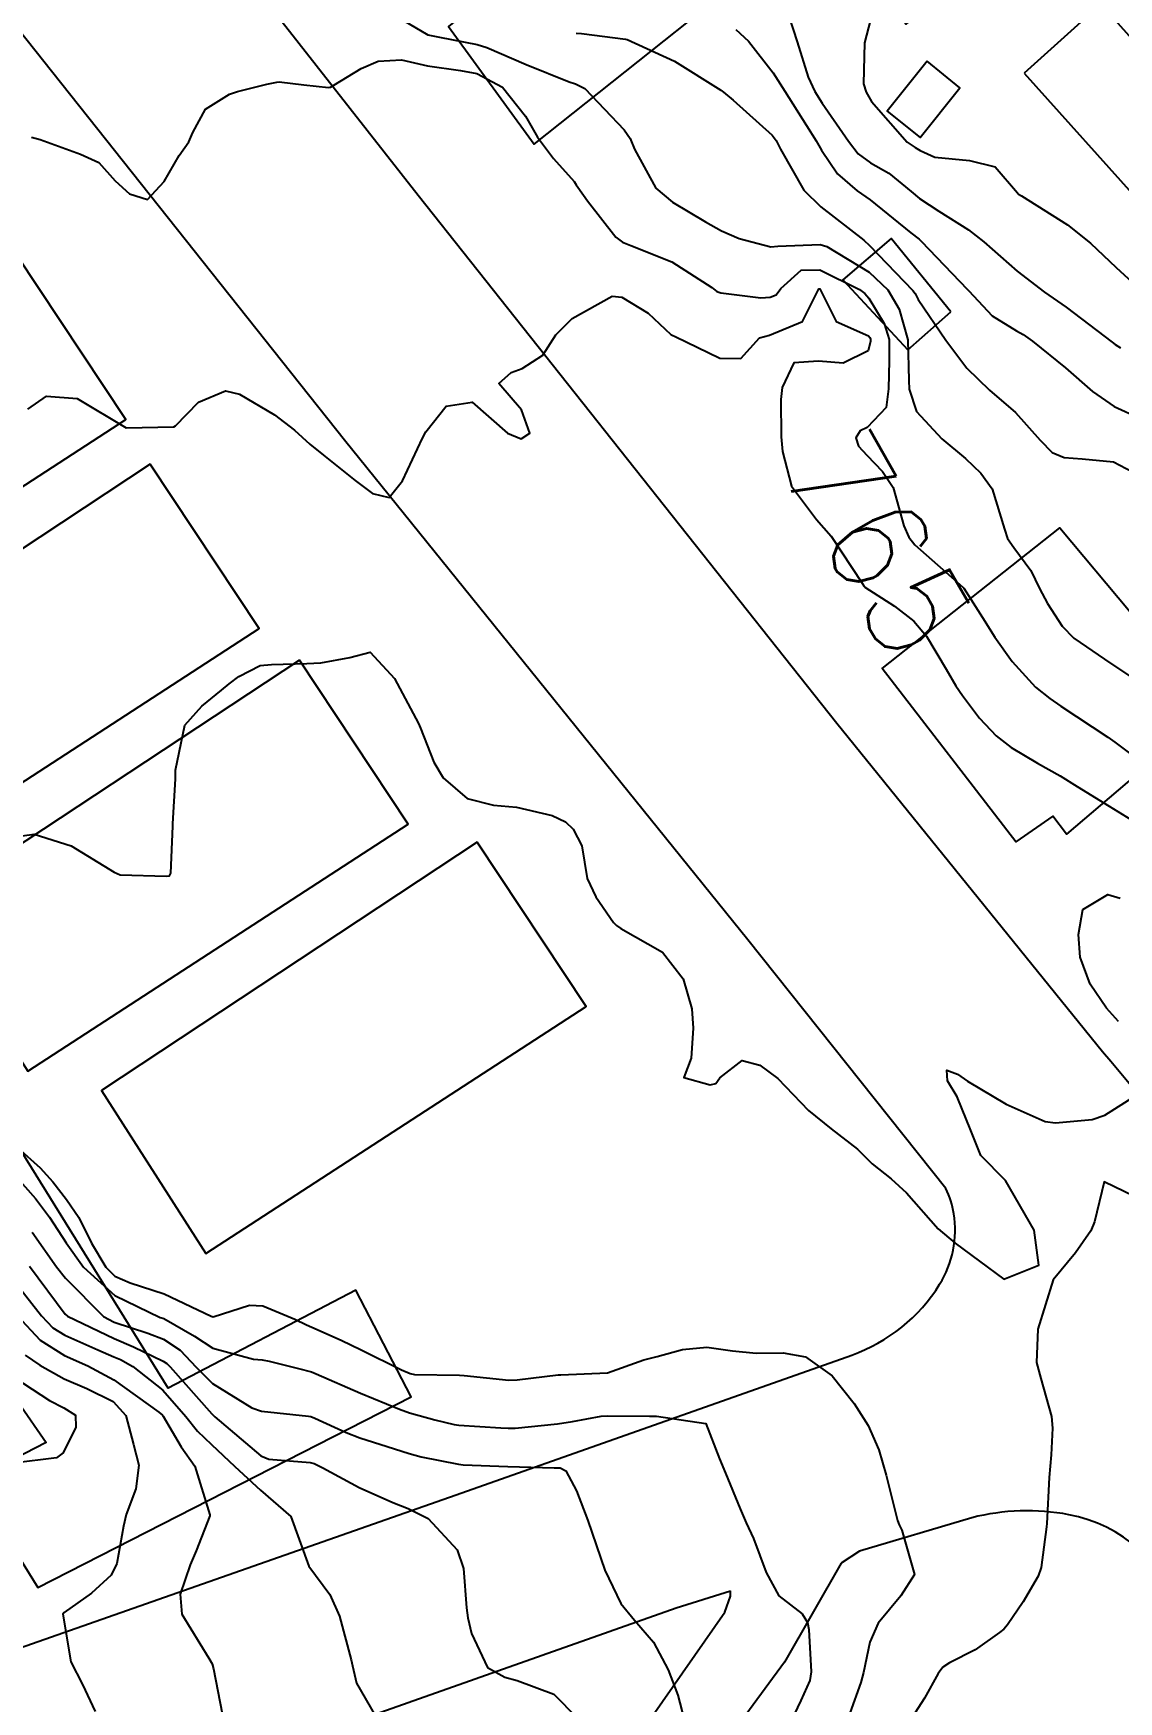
# Model space of a CAD drawing. Header units: metres. Extents: x 318500 to 325275, y 7408834 to 7428799.
# Drawn here: x 322173.8 to 322217.8, y 7422118.6 to 7422186.2 of the extents above; entities that cross this region are included whole.
import ezdxf
from ezdxf.enums import TextEntityAlignment as Align

# ---------------------------------------------------------------- set-up
doc = ezdxf.new("R2010")
doc.units = ezdxf.units.M
doc.header["$MEASUREMENT"] = 0
for name, color, linetype in [('Cotas', 45, 'Continuous'), ('Curvas de Nivel 1m', 11, 'Continuous'), ('Curvas de Nivel 5m', 15, 'Continuous'), ('Edificações', 30, 'Continuous'), ('Linha Férrea', 20, 'Continuous'), ('Vias Primárias', 230, 'Continuous'), ('Vias Secundárias', 230, 'Continuous')]:
    doc.layers.add(name, color=color, linetype=linetype)
doc.styles.add('Style-STANDARD', font='STANDARD.shx')

msp = doc.modelspace()

# ---------------------------------------------------------------- linework, layer by layer
at = {"layer": 'Curvas de Nivel 1m', "flags": 128}
for points, elevation in [([(322188.576, 7422186.836), (322189.791, 7422186.13), (322189.857, 7422186.105), (322190.258, 7422186.033), (322191.786, 7422185.737), (322192.18, 7422185.61), (322193.774, 7422184.929), (322195.506, 7422184.222), (322195.763, 7422184.134), (322196.143, 7422183.954), (322197.735, 7422182.28), (322197.979, 7422181.928), (322198.157, 7422181.495), (322199.021, 7422179.917), (322199.702, 7422179.348), (322201.027, 7422178.553), (322201.685, 7422178.191), (322202.392, 7422177.869), (322203.675, 7422177.54), (322203.964, 7422177.559), (322205.677, 7422177.632), (322205.947, 7422177.555), (322207.661, 7422176.512), (322208.415, 7422175.789), (322208.879, 7422175.018), (322209.227, 7422173.776), (322209.264, 7422172.116), (322209.279, 7422171.775), (322209.586, 7422170.864), (322210.599, 7422169.76), (322211.562, 7422168.969), (322212.185, 7422168.369), (322212.639, 7422167.734), (322213.146, 7422166.105), (322213.27, 7422165.724), (322213.515, 7422165.362), (322214.214, 7422164.423), (322214.565, 7422163.704), (322214.884, 7422163.092), (322215.477, 7422162.175), (322215.958, 7422161.685), (322217.455, 7422160.666), (322218.981, 7422159.647)], 763), ([(322207.802, 7422187.047), (322207.469, 7422185.805), (322207.43, 7422184.14), (322207.535, 7422183.803), (322207.754, 7422183.422), (322209.206, 7422181.778), (322209.52, 7422181.565), (322209.727, 7422181.444), (322210.325, 7422181.163), (322211.723, 7422181.032), (322212.766, 7422180.78), (322213.667, 7422179.721), (322213.709, 7422179.675), (322213.829, 7422179.597), (322215.691, 7422178.426), (322216.63, 7422177.68), (322217.665, 7422176.699), (322218.818, 7422175.652)], 759), ([(322195.792, 7422186.197), (322196.016, 7422186.181), (322197.79, 7422185.947), (322197.866, 7422185.929), (322199.777, 7422185.063), (322201.653, 7422183.882), (322201.759, 7422183.803), (322202.156, 7422183.472), (322203.733, 7422182.056), (322203.889, 7422181.848), (322204.077, 7422181.496), (322205.015, 7422179.837), (322205.7, 7422179.163), (322207.449, 7422177.803), (322207.677, 7422177.594), (322209.436, 7422175.773), (322209.522, 7422175.645), (322209.646, 7422175.403), (322210.769, 7422173.759), (322211.613, 7422172.628), (322212.535, 7422171.736), (322213.587, 7422170.824), (322214.593, 7422169.705), (322215.08, 7422169.212), (322215.563, 7422169.002), (322216.29, 7422168.955), (322217.562, 7422168.824), (322218.329, 7422168.429)], 762), ([(322202.262, 7422186.34), (322202.77, 7422185.865), (322203.771, 7422184.584), (322204.25, 7422183.845), (322205.129, 7422182.446), (322205.52, 7422181.832), (322205.726, 7422181.45), (322206.384, 7422180.488), (322207.179, 7422179.808), (322207.705, 7422179.437), (322209.351, 7422178.109), (322209.681, 7422177.842), (322209.765, 7422177.769), (322211.651, 7422175.807), (322211.697, 7422175.749), (322212.65, 7422174.745), (322213.634, 7422174.128), (322213.897, 7422173.98), (322214.28, 7422173.71), (322215.614, 7422172.632), (322216.714, 7422171.679), (322217.591, 7422171.066), (322218.65, 7422170.588)], 761), ([(322173.727, 7422181.98), (322174.086, 7422181.887), (322175.721, 7422181.287), (322176.458, 7422180.959), (322177.117, 7422180.209), (322177.702, 7422179.679), (322178.428, 7422179.46), (322179.109, 7422180.179), (322179.721, 7422181.237), (322180.1, 7422181.792), (322180.271, 7422182.165), (322180.786, 7422183.118), (322181.754, 7422183.724), (322182.074, 7422183.827), (322183.272, 7422184.127), (322183.671, 7422184.212), (322183.761, 7422184.216), (322184.76, 7422184.105), (322185.758, 7422183.989), (322185.843, 7422184.005), (322185.973, 7422184.088), (322187.09, 7422184.757), (322187.775, 7422185.051), (322188.714, 7422185.118), (322189.773, 7422184.874), (322191.106, 7422184.684), (322191.768, 7422184.558), (322192.814, 7422183.999), (322193.743, 7422182.831), (322194.228, 7422181.983), (322194.87, 7422181.121), (322195.712, 7422180.178), (322195.8, 7422180.048), (322195.857, 7422179.958), (322196.25, 7422179.404), (322197.407, 7422177.934), (322197.677, 7422177.732), (322198.006, 7422177.595), (322199.665, 7422176.934), (322201.289, 7422175.885), (322201.496, 7422175.73), (322201.648, 7422175.67), (322203.268, 7422175.477), (322203.646, 7422175.495), (322203.896, 7422175.599), (322204.091, 7422175.846), (322204.907, 7422176.592), (322205.662, 7422176.6), (322207.266, 7422175.806), (322207.488, 7422175.642), (322207.647, 7422175.453), (322208.276, 7422174.43), (322208.47, 7422173.787), (322208.476, 7422172.928), (322208.442, 7422171.787), (322208.354, 7422171.023), (322207.576, 7422170.215), (322207.3, 7422170.079), (322207.122, 7422169.807), (322207.23, 7422169.468), (322207.563, 7422169.103), (322208.199, 7422168.433), (322208.634, 7422167.784), (322209.063, 7422166.241), (322209.267, 7422165.774), (322209.515, 7422165.466), (322211.452, 7422163.75), (322211.49, 7422163.707), (322212.258, 7422162.519), (322212.755, 7422161.731), (322213.455, 7422160.743), (322214.405, 7422159.706), (322214.978, 7422159.24), (322215.432, 7422158.934), (322217.334, 7422157.671), (322217.419, 7422157.612), (322217.617, 7422157.467), (322219.398, 7422156.141)], 764), ([(322173.352, 7422153.685), (322173.846, 7422153.749), (322175.346, 7422153.277), (322177.087, 7422152.202), (322177.329, 7422152.102), (322179.196, 7422152.039), (322179.329, 7422152.065), (322179.38, 7422152.169), (322179.454, 7422154.073), (322179.455, 7422154.169), (322179.565, 7422155.99), (322179.571, 7422156.167), (322179.569, 7422156.345), (322179.946, 7422158.162), (322180.639, 7422158.935), (322181.432, 7422159.584), (322181.737, 7422159.835), (322182.132, 7422160.133), (322182.999, 7422160.572), (322183.448, 7422160.621), (322184.886, 7422160.661), (322185.449, 7422160.69), (322186.628, 7422160.896), (322187.456, 7422161.112), (322188.44, 7422160.05), (322189.413, 7422158.234), (322189.495, 7422158.039), (322190.029, 7422156.663), (322190.409, 7422156.025), (322191.378, 7422155.193), (322192.452, 7422154.915), (322193.373, 7422154.839), (322194.824, 7422154.509), (322195.364, 7422154.24), (322195.669, 7422153.955), (322196.022, 7422153.278), (322196.237, 7422151.946), (322196.595, 7422151.214), (322197.312, 7422150.163), (322197.423, 7422150.041), (322197.61, 7422149.925), (322199.296, 7422148.964), (322200.125, 7422147.892), (322200.479, 7422146.677), (322200.537, 7422145.887), (322200.452, 7422144.678), (322200.155, 7422143.891), (322201.226, 7422143.588), (322201.452, 7422143.651), (322201.619, 7422143.874), (322202.522, 7422144.579), (322203.238, 7422144.385), (322203.966, 7422143.843), (322205.211, 7422142.552), (322206.128, 7422141.811), (322207.192, 7422140.989), (322207.785, 7422140.39), (322208.551, 7422139.779), (322209.172, 7422139.217), (322210.463, 7422137.757), (322211.141, 7422137.175), (322213.12, 7422135.72), (322214.537, 7422136.291), (322214.342, 7422137.702), (322213.18, 7422139.72), (322212.18, 7422140.726), (322211.781, 7422141.741), (322211.22, 7422143.101), (322210.835, 7422143.754), (322210.804, 7422144.187), (322211.234, 7422144.027), (322211.647, 7422143.744), (322213.216, 7422142.804), (322214.79, 7422142.112), (322215.205, 7422142.048), (322216.692, 7422142.191), (322217.21, 7422142.364), (322219.23, 7422143.64)], 766), ([(322217.767, 7422146.164), (322217.27, 7422146.697), (322216.608, 7422147.677), (322216.215, 7422148.762), (322216.142, 7422149.682), (322216.316, 7422150.689), (322217.335, 7422151.307), (322217.835, 7422151.16)], 766), ([(322173.182, 7422141.046), (322174.079, 7422140.236), (322174.601, 7422139.665), (322175.157, 7422138.943), (322175.652, 7422138.215), (322176.164, 7422137.18), (322176.739, 7422136.204), (322177.115, 7422135.842), (322177.728, 7422135.574), (322179.104, 7422135.128), (322181.014, 7422134.218), (322181.091, 7422134.199), (322182.56, 7422134.663), (322183.098, 7422134.635), (322184.393, 7422134.1), (322184.867, 7422133.872), (322185.087, 7422133.775), (322186.27, 7422133.255), (322187.082, 7422132.863), (322188.726, 7422132.043), (322189.068, 7422131.894), (322189.252, 7422131.853), (322191.067, 7422131.835), (322191.252, 7422131.822), (322193.065, 7422131.635), (322193.403, 7422131.639), (322195.068, 7422131.843), (322195.175, 7422131.852), (322197.07, 7422131.93), (322198.538, 7422132.448), (322199.08, 7422132.594), (322200.107, 7422132.868), (322201.086, 7422132.96), (322202.132, 7422132.817), (322203.083, 7422132.718), (322204.179, 7422132.738), (322205.081, 7422132.578), (322206.162, 7422131.809), (322207.053, 7422130.678), (322207.617, 7422129.791), (322208.06, 7422128.814), (322208.351, 7422127.78), (322208.816, 7422125.949), (322208.881, 7422125.772), (322208.987, 7422125.558), (322209.496, 7422123.762), (322208.951, 7422122.897), (322208.033, 7422121.784), (322207.695, 7422121.022), (322207.433, 7422119.792), (322207.321, 7422119.377), (322206.885, 7422118.135)], 767), ([(322173.166, 7422139.816), (322173.901, 7422138.983), (322174.457, 7422138.23), (322175.134, 7422137.186), (322175.845, 7422136.213), (322177.103, 7422135.056), (322178.948, 7422134.172), (322179.059, 7422134.14), (322179.09, 7422134.127), (322180.34, 7422133.408), (322181.078, 7422132.922), (322182.72, 7422132.477), (322183.073, 7422132.457), (322183.358, 7422132.401), (322184.546, 7422132.098), (322185.068, 7422131.964), (322185.261, 7422131.893), (322187.056, 7422131.1), (322188.637, 7422130.453), (322189.044, 7422130.309), (322190.071, 7422130.025), (322190.856, 7422129.83), (322191.038, 7422129.803), (322192.749, 7422129.696), (322193.037, 7422129.687), (322193.326, 7422129.689), (322195.039, 7422129.857), (322195.646, 7422129.951), (322196.81, 7422130.167), (322197.044, 7422130.184), (322198.77, 7422130.178), (322199.044, 7422130.166), (322201.04, 7422129.88), (322201.595, 7422128.441), (322201.845, 7422127.868), (322202.435, 7422126.422), (322202.68, 7422125.855), (322202.981, 7422125.219), (322203.49, 7422123.842), (322204.005, 7422122.889), (322204.943, 7422122.169), (322205.165, 7422121.818), (322205.216, 7422121.537), (322205.311, 7422119.816), (322205.256, 7422119.466), (322204.892, 7422118.65), (322204.622, 7422118.086)], 768), ([(322219.166, 7422138.706), (322217.18, 7422139.67), (322216.789, 7422138.04), (322216.643, 7422137.675), (322216.026, 7422136.792), (322215.12, 7422135.69), (322214.493, 7422133.699), (322214.434, 7422132.346), (322214.612, 7422131.697), (322215.047, 7422130.154), (322215.092, 7422129.689), (322215.029, 7422128.602), (322214.958, 7422127.691), (322214.86, 7422125.824), (322214.845, 7422125.692), (322214.625, 7422124.035), (322214.512, 7422123.697), (322213.9, 7422122.656), (322213.269, 7422121.715), (322213.111, 7422121.543), (322212.935, 7422121.403), (322211.955, 7422120.7), (322210.917, 7422120.184), (322210.651, 7422120.007), (322210.462, 7422119.747), (322209.906, 7422118.744), (322209.264, 7422117.764)], 766), ([(322173.754, 7422137.628), (322174.742, 7422136.226), (322175.113, 7422135.764), (322176.653, 7422134.204), (322177.088, 7422133.976), (322178.443, 7422133.539), (322179.081, 7422133.285), (322179.76, 7422132.843), (322180.401, 7422132.15), (322181.06, 7422131.489), (322182.664, 7422130.505), (322183.044, 7422130.376), (322184.957, 7422130.176), (322185.041, 7422130.156), (322185.203, 7422130.088), (322186.478, 7422129.512), (322187.032, 7422129.298), (322188.136, 7422128.942), (322189.026, 7422128.66), (322189.523, 7422128.531), (322191.022, 7422128.226), (322191.217, 7422128.203), (322193.021, 7422128.129), (322194.905, 7422128.077), (322195.021, 7422128.085), (322195.144, 7422128.081), (322195.372, 7422127.955), (322195.807, 7422127.149), (322196.262, 7422125.941), (322196.96, 7422123.93), (322197.606, 7422122.579), (322198.161, 7422121.912), (322198.927, 7422121.019), (322199.527, 7422119.894), (322199.913, 7422118.872), (322200.169, 7422117.887)], 769), ([(322173.109, 7422135.549), (322174.14, 7422134.234), (322174.602, 7422133.744), (322175.082, 7422133.447), (322176.421, 7422132.862), (322177.074, 7422132.577), (322177.338, 7422132.462), (322177.84, 7422132.188), (322179.056, 7422131.227), (322179.991, 7422130.156), (322180.452, 7422129.567), (322181.029, 7422129.022), (322181.971, 7422128.13), (322183.006, 7422127.17), (322184.233, 7422126.101), (322184.96, 7422124.09), (322185.815, 7422122.944), (322186.206, 7422122.071), (322186.682, 7422120.295), (322186.737, 7422120.063), (322186.899, 7422119.352), (322187.647, 7422118.052)], 771), ([(322173.15, 7422134.249), (322174.091, 7422133.245), (322175.074, 7422132.624), (322176.01, 7422132.211), (322177.062, 7422131.644), (322178.887, 7422130.328), (322179.041, 7422130.208), (322179.069, 7422130.17), (322179.8, 7422128.931), (322180.345, 7422128.15), (322180.956, 7422126.175), (322180.959, 7422126.14), (322180.403, 7422124.714), (322180.162, 7422124.152), (322179.751, 7422122.961), (322179.824, 7422122.157), (322180.914, 7422120.375), (322181.046, 7422120.139), (322181.108, 7422119.937), (322181.451, 7422118.134)], 772), ([(322173.471, 7422132.641), (322174.069, 7422132.235), (322175.062, 7422131.683), (322175.976, 7422131.291), (322177.048, 7422130.766), (322177.553, 7422130.192), (322177.859, 7422129.018), (322178.076, 7422128.184), (322177.966, 7422127.225), (322177.568, 7422126.191), (322177.457, 7422125.718), (322177.19, 7422124.197), (322176.955, 7422123.726), (322176.16, 7422122.996), (322175.06, 7422122.219), (322175.003, 7422122.156), (322175.332, 7422120.216), (322175.804, 7422119.303), (322176.312, 7422118.206)], 773), ([(322173.062, 7422131.723), (322174.467, 7422130.81), (322175.044, 7422130.51), (322175.51, 7422130.215), (322175.526, 7422129.724), (322175.017, 7422128.683), (322174.751, 7422128.487), (322173.01, 7422128.273)], 774)]:
    msp.add_lwpolyline(points, dxfattribs=dict(at, elevation=elevation))
at = {"layer": 'Curvas de Nivel 5m', "flags": 128}
for points, elevation in [([(322204.23, 7422187.421), (322204.741, 7422185.84), (322205.198, 7422184.406), (322205.456, 7422183.833), (322205.753, 7422183.361), (322206.82, 7422181.814), (322207.218, 7422181.301), (322207.721, 7422180.939), (322208.456, 7422180.527), (322209.369, 7422179.775), (322209.706, 7422179.498), (322210.48, 7422178.98), (322211.687, 7422178.219), (322212.307, 7422177.741), (322213.663, 7422176.555), (322214.764, 7422175.703), (322215.29, 7422175.339), (322215.644, 7422175.09), (322217.499, 7422173.671), (322217.629, 7422173.576), (322217.847, 7422173.447)], 760), ([(322173.581, 7422170.965), (322174.339, 7422171.488), (322175.588, 7422171.389), (322177.57, 7422170.2), (322179.497, 7422170.245), (322179.572, 7422170.292), (322180.494, 7422171.248), (322181.593, 7422171.7), (322182.161, 7422171.572), (322183.579, 7422170.73), (322184.387, 7422170.108), (322185.004, 7422169.538), (322185.56, 7422169.096), (322186.84, 7422168.077), (322187.542, 7422167.55), (322188.221, 7422167.378), (322188.764, 7422168.052), (322189.567, 7422169.785), (322189.71, 7422170.038), (322190.523, 7422171.088), (322191.588, 7422171.243), (322193.009, 7422169.996), (322193.568, 7422169.764), (322193.923, 7422169.985), (322193.584, 7422170.93), (322192.669, 7422171.999), (322193.16, 7422172.442), (322193.609, 7422172.607), (322194.448, 7422173.147), (322194.965, 7422173.97), (322195.637, 7422174.628), (322197.252, 7422175.542), (322197.646, 7422175.492), (322198.71, 7422174.849), (322199.631, 7422173.991), (322199.681, 7422173.959), (322199.799, 7422173.907), (322201.617, 7422173.033), (322202.47, 7422173.014), (322203.223, 7422173.856), (322203.631, 7422173.965), (322204.963, 7422174.51), (322205.622, 7422175.83), (322205.669, 7422175.83), (322206.325, 7422174.508), (322207.631, 7422173.929), (322207.694, 7422173.862), (322207.715, 7422173.799), (322207.712, 7422173.715), (322207.623, 7422173.33), (322206.607, 7422172.824), (322205.616, 7422172.904), (322204.611, 7422172.845), (322204.141, 7422171.845), (322204.08, 7422171.358), (322204.095, 7422169.845), (322204.155, 7422169.253), (322204.511, 7422167.84), (322205.53, 7422166.498), (322206.125, 7422165.821), (322207.38, 7422163.913), (322207.445, 7422163.801), (322207.465, 7422163.775), (322207.49, 7422163.756), (322208.682, 7422162.982), (322209.476, 7422162.373), (322209.979, 7422161.765), (322210.777, 7422160.43), (322211.175, 7422159.753), (322211.436, 7422159.357), (322212.137, 7422158.449), (322212.808, 7422157.729), (322213.413, 7422157.255), (322214.482, 7422156.626), (322215.396, 7422156.105), (322216.082, 7422155.683), (322217.378, 7422154.886), (322219.308, 7422153.694)], 765), ([(322173.647, 7422136.242), (322175.091, 7422134.301), (322175.191, 7422134.219), (322177.081, 7422133.318), (322177.87, 7422132.98), (322179.072, 7422132.406), (322179.213, 7422132.309), (322179.353, 7422132.166), (322181.042, 7422130.26), (322181.159, 7422130.139), (322183.024, 7422128.57), (322183.343, 7422128.435), (322185.022, 7422128.297), (322185.189, 7422128.255), (322185.54, 7422128.082), (322187.008, 7422127.286), (322188.37, 7422126.676), (322188.996, 7422126.432), (322189.797, 7422126.028), (322190.971, 7422124.757), (322191.235, 7422124.006), (322191.348, 7422122.408), (322191.401, 7422122.003), (322191.557, 7422121.374), (322192.203, 7422119.991), (322192.904, 7422119.6), (322193.411, 7422119.466), (322194.894, 7422118.917), (322195.834, 7422117.946)], 770)]:
    msp.add_lwpolyline(points, dxfattribs=dict(at, elevation=elevation))
at = {"layer": 'Edificações'}
for points in [[(322202.422, 7422196.099), (322190.629, 7422186.464), (322194.092, 7422181.693), (322205.604, 7422190.861), (322209.161, 7422186.557), (322214.402, 7422191.141), (322209.161, 7422197.222), (322206.54, 7422194.603), (322204.575, 7422197.128), (322202.796, 7422195.538)], [(322213.943, 7422184.576), (322218.792, 7422179.17), (322221.899, 7422181.957), (322217.05, 7422187.362)], [(322210.006, 7422185.051), (322208.39, 7422183.033), (322209.725, 7422181.964), (322211.341, 7422183.983)], [(322210.965, 7422174.901), (322208.549, 7422177.874), (322206.596, 7422176.201), (322209.226, 7422173.366)], [(322173.142, 7422177.197), (322157.919, 7422167.141), (322162.144, 7422160.539), (322177.55, 7422170.544)], [(322178.544, 7422168.731), (322163.321, 7422158.675), (322167.545, 7422152.072), (322182.952, 7422162.078)], [(322224.302, 7422161.099), (322215.66, 7422153.745), (322215.108, 7422154.479), (322213.606, 7422153.435), (322208.184, 7422160.458), (322215.386, 7422166.15), (322218.235, 7422162.751), (322220.992, 7422165.048)], [(322184.589, 7422160.8), (322169.365, 7422150.744), (322173.59, 7422144.142), (322188.996, 7422154.148)], [(322191.789, 7422153.424), (322176.565, 7422143.368), (322180.79, 7422136.766), (322196.196, 7422146.772)]]:
    msp.add_lwpolyline(points, close=True, dxfattribs=at)
msp.add_lwpolyline([(322169.837, 7422135.582), (322174.329, 7422129.106), (322171.305, 7422127.552), (322173.985, 7422123.226), (322189.118, 7422130.955), (322186.867, 7422135.282), (322179.268, 7422131.307), (322170.939, 7422144.724)], dxfattribs=at)
at = {"layer": 'Linha Férrea'}
for points in [[(321625.181, 7423540.483), (321646.79, 7423496.959), (321893.02, 7422980.599), (321927.568, 7422912.57), (321960.071, 7422844.091), (321960.071, 7422844.091), (322054.8, 7422642.247, -0.028698), (322111.168, 7422494.248), (322140.246, 7422392.292, 0.177815), (322346.493, 7422099.021)], [(322346.493, 7422099.021, -0.177815), (322140.246, 7422392.292), (322111.168, 7422494.248, 0.028698), (322054.8, 7422642.247), (321960.071, 7422844.091), (321960.071, 7422844.091), (321927.568, 7422912.57), (321893.02, 7422980.599), (321646.79, 7423496.959), (321625.181, 7423540.483, -0.08675)], [(321634.288, 7423531.029), (321649.189, 7423501.212), (321891.508, 7422993.323), (321931.636, 7422913.121), (321963.221, 7422846.706), (322059.233, 7422642.556), (322059.233, 7422642.556, -0.026965), (322115.311, 7422495.115), (322143.825, 7422393.254, 0.177055), (322348.62, 7422102.056)], [(322348.62, 7422102.056, -0.177055), (322143.825, 7422393.254), (322115.311, 7422495.115, 0.026965), (322059.233, 7422642.556), (322059.233, 7422642.556), (321963.221, 7422846.706), (321931.636, 7422913.121), (321891.508, 7422993.323), (321649.189, 7423501.212), (321634.288, 7423531.029, -0.065289)]]:
    msp.add_lwpolyline(points, format="xyb", dxfattribs=at)
at = {"layer": 'Vias Primárias'}
for points in [[(323715.644, 7420145.548, 0), (323709.04, 7420132.939)], [(323831.088, 7420001.787, 0), (323833.844, 7420008.443, 0.220888)], [(322095.32, 7422320.161, 0.397861), (322095.107, 7422319.121), (322121.251, 7422277.037), (322139.917, 7422248.344), (322150.798, 7422231.385), (322172.31, 7422201.395), (322189.394, 7422179.629), (322206.355, 7422158.242), (322217.114, 7422144.948, -0.068022), (322226.218, 7422130.92, -0.0927)], [(322069.786, 7422153.039, -0.044492), (322093.859, 7422151.718, -0.027677), (322107.418, 7422148.982), (322110.149, 7422148.171), (322133.513, 7422138.563), (322155.871, 7422127.54), (322170.138, 7422120.856, 0.172141), (322172.734, 7422120.602), (322191.166, 7422127.066), (322206.954, 7422132.648, 0.170318), (322210.517, 7422135.513, 0.181278), (322211.089, 7422138.374, 0.071045), (322210.771, 7422139.391), (322202.75, 7422149.465), (322186.412, 7422169.702), (322170.995, 7422189.121)], [(322115.495, 7421961.886), (322126.131, 7421970.301), (322135.971, 7421978.82), (322150.885, 7421992.212), (322159.308, 7422000), (322166.966, 7422007.447), (322171.699, 7422012.542), (322182.267, 7422022.267), (322188.348, 7422026.89), (322189.683, 7422027.618), (322191.14, 7422029.195), (322192.111, 7422031.257), (322199.757, 7422050.181), (322209.923, 7422074.384), (322219.552, 7422097.681, 0.086907), (322222.009, 7422108.745, 0.086675), (322220.29, 7422122.131, 0.277864), (322215.748, 7422126.18, 0.109052), (322211.82, 7422126.057), (322207.27, 7422124.704), (322206.533, 7422124.213)]]:
    msp.add_lwpolyline(points, format="xyb", dxfattribs=at)
msp.add_lwpolyline([(322031.62, 7422063.151), (322061.852, 7422073.484), (322093.92, 7422084.731), (322134.072, 7422099.148), (322172.483, 7422112.742), (322199.848, 7422122.408), (322202.048, 7422123.094)], dxfattribs=at)
at = {"layer": 'Vias Secundárias'}
for points in [[(322206.533, 7422124.213), (322204.228, 7422120.205), (322199.986, 7422114.408)], [(322196.36, 7422114.408), (322201.811, 7422122.231), (322202.048, 7422122.875), (322202.048, 7422123.094)]]:
    msp.add_lwpolyline(points, dxfattribs=at)

# ---------------------------------------------------------------- texts
at = {"layer": 'Cotas', "style": 'Style-STANDARD'}
msp.add_text('765', height=4, rotation=299.7058, dxfattribs=at).set_placement((322208.024, 7422165.499, 765), align=Align.MIDDLE_CENTER)

doc.saveas('drawing.dxf')
